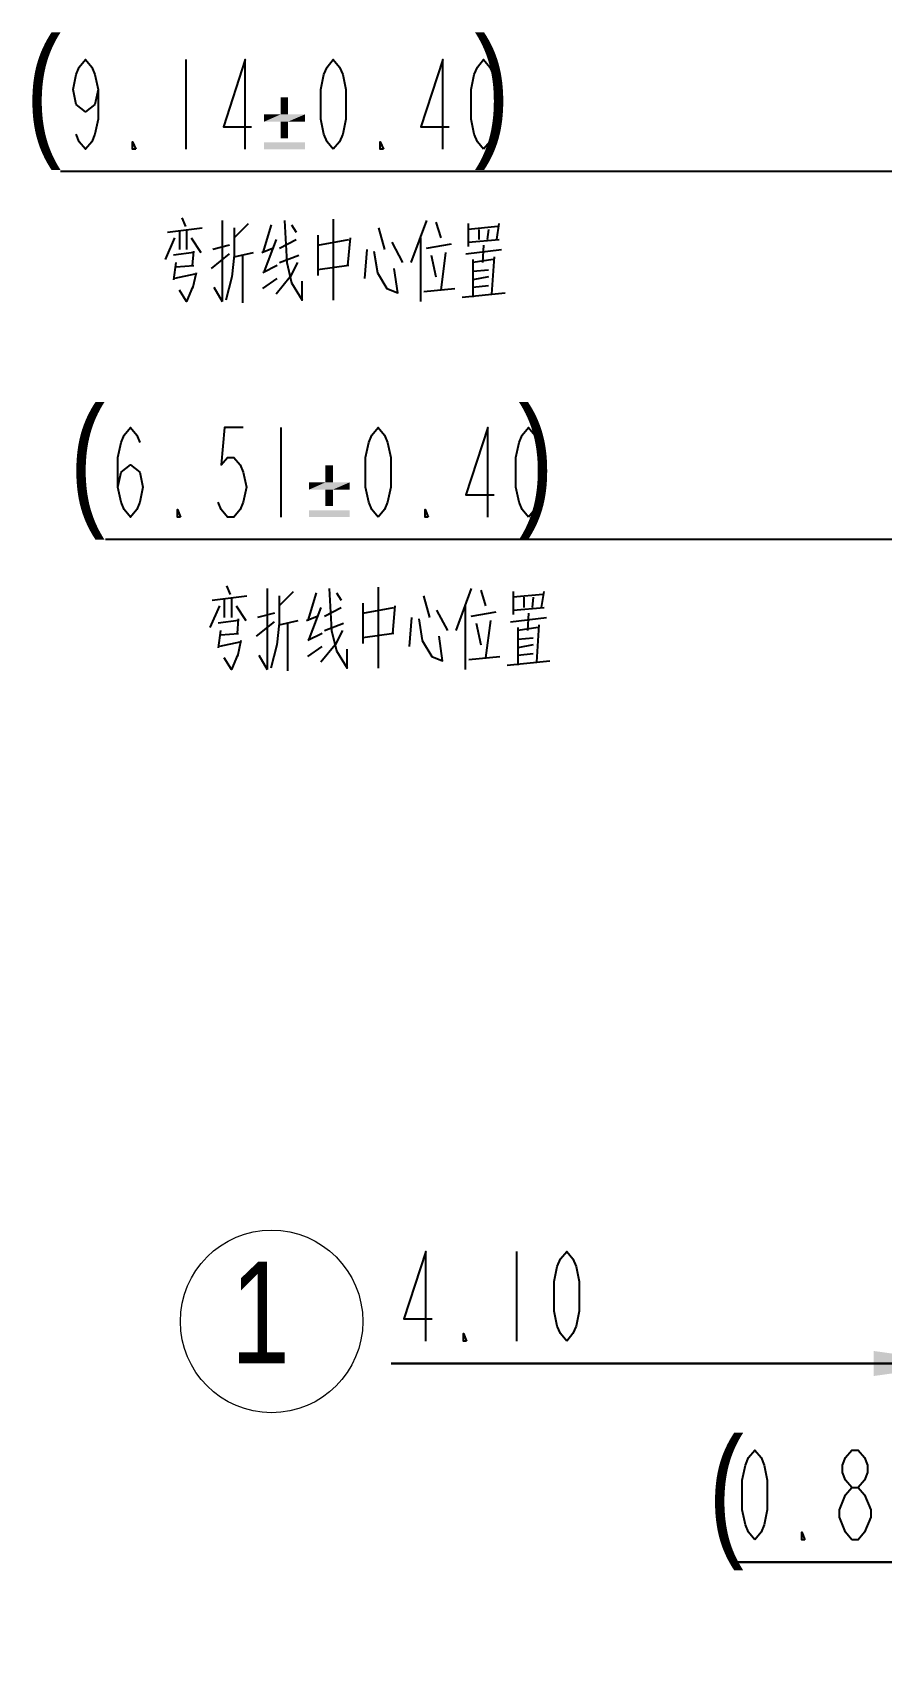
# Model space of a CAD drawing. Header units: millimetres. Extents: x -28 to 350, y 32 to 299.
# Drawn here: x 42.64 to 61.62, y 150.39 to 186.56 of the extents above; entities that cross this region are included whole.
import ezdxf

# ---------------------------------------------------------------- set-up
doc = ezdxf.new("R2010")
doc.units = ezdxf.units.MM
doc.header["$LTSCALE"] = 19.36
doc.layers.get('0').update_dxf_attribs({"linetype": 'CONTINUOUS'})
doc.layers.add('備註', color=1, linetype='CONTINUOUS', lineweight=20)
doc.styles.add('CHINESE', font='', dxfattribs={"width": 0.8})
doc.styles.get("Standard").update_dxf_attribs({"font": 'simplex.shx', "width": 0.56})
doc.styles.get('CHINESE').set_extended_font_data('PMingLiU')
doc.dimstyles.new('DIMSTYLE_2', dxfattribs={"dimtxt": 2, "dimasz": 2, "dimexe": 2, "dimexo": 0.35, "dimgap": 0.5, "dimtad": 1, "dimzin": 0, "dimdsep": 46, "dimtxsty": 'Standard', "dimcen": 0.09, "dimazin": 0, "dimtp": 0.01, "dimtm": 0.01, "dimtfac": 1, "dimtofl": 0, "dimtmove": 0, "dimatfit": 3, "dimfxl": 1, "dimtolj": 1, "dimtzin": 0, "dimarcsym": 0})
doc.dimstyles.new('DIMSTYLE_4', dxfattribs={"dimtxt": 2, "dimasz": 2, "dimexe": 2, "dimexo": 0.35, "dimgap": 0.5, "dimtad": 1, "dimzin": 0, "dimdsep": 46, "dimtxsty": 'Standard', "dimcen": 0.09, "dimazin": 0, "dimtol": 1, "dimtp": 0.4, "dimtm": 0.4, "dimtfac": 1, "dimtofl": 0, "dimtmove": 0, "dimatfit": 3, "dimfxl": 1, "dimtolj": 1, "dimtzin": 0, "dimarcsym": 0})

# ---------------------------------------------------------------- blocks, each defined once
blk = doc.blocks.new('_FILLED')
at = {"color": 0, "linetype": 'ByBlock'}
blk.add_solid([(0, 0), (-1, 0.14), (-1, -0.14)], dxfattribs=at)
blk = doc.blocks.new('*D1417')
at = {"color": 2}
for p, q in [((63.294, 171.876), (63.294, 177.231)), ((69.804, 173.961), (69.804, 177.231)), ((66.549, 175.231), (44.275, 175.231)), ((63.294, 175.231), (66.549, 175.231)), ((69.804, 175.231), (66.549, 175.231))]:
    blk.add_line(p, q, dxfattribs=at)
at = {"color": 2, "xscale": 2, "yscale": 2, "zscale": 2, "rotation": 180}
blk.add_blockref('_FILLED', (63.294, 175.231), dxfattribs=at)
at = {"color": 2, "xscale": 2, "yscale": 2, "zscale": 2}
blk.add_blockref('_FILLED', (69.804, 175.231), dxfattribs=at)
blk = doc.blocks.new('*D1518')
at = {"color": 2}
for p, q in [((63.294, 171.876), (63.294, 185.448)), ((72.436, 173.91), (72.436, 185.448)), ((67.865, 183.448), (43.272, 183.448)), ((63.294, 183.448), (67.865, 183.448)), ((72.436, 183.448), (67.865, 183.448))]:
    blk.add_line(p, q, dxfattribs=at)
at = {"color": 2, "xscale": 2, "yscale": 2, "zscale": 2, "rotation": 180}
blk.add_blockref('_FILLED', (63.294, 183.448), dxfattribs=at)
at = {"color": 2, "xscale": 2, "yscale": 2, "zscale": 2}
blk.add_blockref('_FILLED', (72.436, 183.448), dxfattribs=at)
blk = doc.blocks.new('*D1821')
at = {"color": 2}
for p, q in [((63.444, 159.576), (63.444, 154.827)), ((67.544, 159.576), (67.544, 154.827)), ((63.444, 156.827), (50.665, 156.827)), ((50.665, 156.827), (65.494, 156.827)), ((72.544, 156.827), (65.494, 156.827)), ((67.544, 156.827), (72.544, 156.827))]:
    blk.add_line(p, q, dxfattribs=at)
at = {"color": 2, "xscale": 2, "yscale": 2, "zscale": 2}
blk.add_blockref('_FILLED', (63.444, 156.827), dxfattribs=at)
at = {"color": 2, "xscale": 2, "yscale": 2, "zscale": 2, "rotation": 180}
blk.add_blockref('_FILLED', (67.544, 156.827), dxfattribs=at)
blk = doc.blocks.new('*D2730')
at = {"color": 2}
for p, q in [((69.405, 158.576), (69.405, 150.392)), ((70.205, 158.576), (70.205, 150.392)), ((69.405, 152.392), (58.228, 152.392)), ((58.228, 152.392), (69.805, 152.392)), ((75.205, 152.392), (69.805, 152.392)), ((70.205, 152.392), (75.205, 152.392))]:
    blk.add_line(p, q, dxfattribs=at)
at = {"color": 2, "xscale": 2, "yscale": 2, "zscale": 2}
blk.add_blockref('_FILLED', (69.405, 152.392), dxfattribs=at)
at = {"color": 2, "xscale": 2, "yscale": 2, "zscale": 2, "rotation": 180}
blk.add_blockref('_FILLED', (70.205, 152.392), dxfattribs=at)

msp = doc.modelspace()

# ---------------------------------------------------------------- linework, layer by layer
at = {"color": 2}
for p, q in [((46.072, 185.948), (46.072, 183.948)), ((45.982, 182.416), (46.062, 182.223)), ((46.888, 182.352), (46.888, 180.545)), ((47.155, 181.965), (47.475, 182.287)), ((49.368, 182.384), (49.368, 180.578)), ((51.448, 182.352), (51.102, 181.416)), ((51.662, 182.319), (51.768, 181.965)), ((52.382, 182.287), (52.382, 181.771)), ((53.022, 181.932), (53.075, 182.287)), ((45.822, 181.965), (45.608, 181.481)), ((45.662, 182.094), (46.435, 182.19)), ((45.928, 182.126), (45.928, 181.707)), ((46.088, 182.126), (46.088, 181.707)), ((46.195, 181.965), (46.408, 181.642)), ((47.982, 182.255), (47.795, 181.642)), ((48.088, 181.932), (47.822, 181.223)), ((48.168, 181.739), (48.542, 181.932)), ((48.435, 182.255), (48.542, 182.094)), ((49.022, 182.029), (49.022, 181.126)), ((49.022, 181.803), (49.715, 181.932)), ((49.742, 181.965), (49.688, 181.352)), ((50.382, 182.19), (50.515, 181.707)), ((51.315, 181.965), (51.315, 180.545)), ((53.048, 182.223), (52.382, 182.158)), ((52.382, 181.868), (53.075, 181.932)), ((52.622, 182.158), (52.622, 181.932)), ((52.835, 182.158), (52.808, 181.932)), ((46.248, 181.642), (45.795, 181.578)), ((46.222, 181.352), (46.248, 181.674)), ((46.648, 181.287), (47.048, 181.61)), ((47.048, 181.803), (46.675, 181.707)), ((47.155, 181.545), (47.582, 181.642)), ((47.342, 181.578), (47.342, 180.513)), ((47.768, 181.642), (48.008, 181.739)), ((48.168, 181.416), (48.595, 181.578)), ((50.115, 181.707), (50.062, 181.061)), ((50.675, 181.868), (50.915, 181.416)), ((51.448, 181.739), (52.008, 181.836)), ((51.555, 181.578), (51.662, 181.094)), ((51.875, 181.642), (51.768, 180.803)), ((52.328, 181.61), (53.128, 181.707)), ((52.728, 181.803), (52.702, 181.416)), ((45.848, 181.416), (45.795, 181.029)), ((45.848, 181.319), (46.248, 181.352)), ((46.302, 181.19), (46.222, 180.836)), ((48.115, 181.352), (47.795, 181.19)), ((49.715, 181.352), (49.022, 181.255)), ((52.488, 181.481), (52.488, 180.642)), ((52.942, 181.481), (52.488, 181.416)), ((52.488, 181.223), (52.835, 181.255)), ((52.915, 180.707), (52.968, 181.545)), ((46.275, 181.158), (45.822, 181.061)), ((46.702, 180.868), (46.888, 180.545)), ((47.795, 180.836), (48.115, 181.061)), ((51.395, 180.771), (52.088, 180.836)), ((52.835, 181.094), (52.488, 181.029)), ((52.488, 180.868), (52.835, 180.9)), ((52.248, 180.642), (53.208, 180.739)), ((48.195, 177.731), (48.195, 175.731)), ((46.665, 173.876), (47.438, 173.973)), ((46.985, 174.199), (47.065, 174.005)), ((47.891, 174.134), (47.891, 172.328)), ((48.158, 173.747), (48.478, 174.07)), ((48.985, 174.038), (48.798, 173.425)), ((49.438, 174.038), (49.545, 173.876)), ((50.371, 174.167), (50.371, 172.36)), ((51.385, 173.973), (51.518, 173.489)), ((52.451, 174.134), (52.105, 173.199)), ((52.665, 174.102), (52.771, 173.747)), ((53.385, 174.07), (53.385, 173.554)), ((54.051, 174.005), (53.385, 173.941)), ((54.025, 173.715), (54.078, 174.07)), ((46.825, 173.747), (46.611, 173.263)), ((46.931, 173.908), (46.931, 173.489)), ((47.091, 173.908), (47.091, 173.489)), ((47.198, 173.747), (47.411, 173.425)), ((49.091, 173.715), (48.825, 173.005)), ((49.171, 173.521), (49.545, 173.715)), ((50.025, 173.812), (50.025, 172.908)), ((50.025, 173.586), (50.718, 173.715)), ((50.745, 173.747), (50.691, 173.134)), ((51.678, 173.65), (51.918, 173.199)), ((52.318, 173.747), (52.318, 172.328)), ((52.451, 173.521), (53.011, 173.618)), ((53.385, 173.65), (54.078, 173.715)), ((53.625, 173.941), (53.625, 173.715)), ((53.838, 173.941), (53.811, 173.715)), ((47.251, 173.425), (46.798, 173.36)), ((47.225, 173.134), (47.251, 173.457)), ((47.651, 173.07), (48.051, 173.392)), ((48.051, 173.586), (47.678, 173.489)), ((48.158, 173.328), (48.585, 173.425)), ((48.345, 173.36), (48.345, 172.296)), ((48.771, 173.425), (49.011, 173.521)), ((49.171, 173.199), (49.598, 173.36)), ((51.118, 173.489), (51.065, 172.844)), ((52.558, 173.36), (52.665, 172.876)), ((52.878, 173.425), (52.771, 172.586)), ((53.331, 173.392), (54.131, 173.489)), ((53.491, 173.263), (53.491, 172.425)), ((53.945, 173.263), (53.491, 173.199)), ((53.731, 173.586), (53.705, 173.199)), ((53.918, 172.489), (53.971, 173.328)), ((46.851, 173.199), (46.798, 172.812)), ((47.278, 172.941), (46.825, 172.844)), ((46.851, 173.102), (47.251, 173.134)), ((47.305, 172.973), (47.225, 172.618)), ((49.118, 173.134), (48.798, 172.973)), ((50.718, 173.134), (50.025, 173.038)), ((53.491, 173.005), (53.838, 173.038)), ((53.838, 172.876), (53.491, 172.812)), ((47.705, 172.65), (47.891, 172.328)), ((48.798, 172.618), (49.118, 172.844)), ((52.398, 172.554), (53.091, 172.618)), ((53.251, 172.425), (54.211, 172.521)), ((53.491, 172.65), (53.838, 172.683)), ((53.465, 159.327), (53.465, 157.327)), ((60.678, 153.392), (60.678, 153.559))]:
    msp.add_line(p, q, dxfattribs=at)
for points in [[(44.112, 185.282), (44.042, 184.948), (43.832, 184.782), (43.622, 184.948), (43.552, 185.282), (43.622, 185.615), (43.692, 185.782), (43.832, 185.948), (43.972, 185.782), (44.042, 185.615), (44.112, 185.282), (44.112, 184.615), (44.042, 184.282), (43.972, 184.115), (43.832, 183.948), (43.692, 184.115), (43.622, 184.282)], [(47.402, 183.948), (47.402, 185.948), (46.912, 184.448), (47.542, 184.448)], [(49.368, 183.948), (49.228, 184.115), (49.158, 184.282), (49.088, 184.615), (49.088, 185.282), (49.158, 185.615), (49.228, 185.782), (49.368, 185.948), (49.508, 185.782), (49.578, 185.615), (49.648, 185.282), (49.648, 184.615), (49.578, 184.282), (49.508, 184.115), (49.368, 183.948)], [(51.818, 183.948), (51.818, 185.948), (51.328, 184.448), (51.958, 184.448)], [(52.728, 183.948), (52.588, 184.115), (52.518, 184.282), (52.448, 184.615), (52.448, 185.282), (52.518, 185.615), (52.588, 185.782), (52.728, 185.948), (52.868, 185.782), (52.938, 185.615), (53.008, 185.282), (53.008, 184.615), (52.938, 184.282), (52.868, 184.115), (52.728, 183.948)], [(44.952, 183.948), (44.882, 183.948), (44.882, 184.115), (44.952, 183.948)], [(50.488, 183.948), (50.418, 183.948), (50.418, 184.115), (50.488, 183.948)], [(48.275, 182.352), (48.328, 181.416), (48.435, 180.965)], [(47.155, 182.19), (47.155, 181.578), (47.102, 181.094), (46.968, 180.578)], [(50.275, 181.674), (50.355, 181.19), (50.568, 180.836), (50.808, 180.739), (50.728, 181.287)], [(48.568, 181.416), (48.408, 181.094), (48.088, 180.707)], [(46.222, 180.868), (46.088, 180.545), (45.928, 180.803)], [(48.435, 180.965), (48.675, 180.578), (48.675, 180.997)], [(44.555, 176.398), (44.625, 176.731), (44.835, 176.898), (45.045, 176.731), (45.115, 176.398), (45.045, 176.064), (44.975, 175.898), (44.835, 175.731), (44.695, 175.898), (44.625, 176.064), (44.555, 176.398), (44.555, 177.064), (44.625, 177.398), (44.695, 177.564), (44.835, 177.731), (44.975, 177.564), (45.045, 177.398)], [(47.355, 177.731), (46.935, 177.731), (46.865, 176.898), (47.005, 177.064), (47.145, 177.064), (47.285, 176.898), (47.355, 176.731), (47.425, 176.398), (47.355, 176.064), (47.285, 175.898), (47.145, 175.731), (47.005, 175.731), (46.865, 175.898), (46.795, 176.064)], [(50.371, 175.731), (50.231, 175.898), (50.161, 176.064), (50.091, 176.398), (50.091, 177.064), (50.161, 177.398), (50.231, 177.564), (50.371, 177.731), (50.511, 177.564), (50.581, 177.398), (50.651, 177.064), (50.651, 176.398), (50.581, 176.064), (50.511, 175.898), (50.371, 175.731)], [(52.821, 175.731), (52.821, 177.731), (52.331, 176.231), (52.961, 176.231)], [(53.731, 175.731), (53.591, 175.898), (53.521, 176.064), (53.451, 176.398), (53.451, 177.064), (53.521, 177.398), (53.591, 177.564), (53.731, 177.731), (53.871, 177.564), (53.941, 177.398), (54.011, 177.064), (54.011, 176.398), (53.941, 176.064), (53.871, 175.898), (53.731, 175.731)], [(45.955, 175.731), (45.885, 175.731), (45.885, 175.898), (45.955, 175.731)], [(51.491, 175.731), (51.421, 175.731), (51.421, 175.898), (51.491, 175.731)], [(48.158, 173.973), (48.158, 173.36), (48.105, 172.876), (47.971, 172.36)], [(49.278, 174.134), (49.331, 173.199), (49.438, 172.747)], [(51.278, 173.457), (51.358, 172.973), (51.571, 172.618), (51.811, 172.521), (51.731, 173.07)], [(49.571, 173.199), (49.411, 172.876), (49.091, 172.489)], [(47.225, 172.65), (47.091, 172.328), (46.931, 172.586)], [(49.438, 172.747), (49.678, 172.36), (49.678, 172.779)], [(51.435, 157.327), (51.435, 159.327), (50.945, 157.827), (51.575, 157.827)], [(54.585, 157.327), (54.445, 157.494), (54.375, 157.661), (54.305, 157.994), (54.305, 158.661), (54.375, 158.994), (54.445, 159.161), (54.585, 159.327), (54.725, 159.161), (54.795, 158.994), (54.865, 158.661), (54.865, 157.994), (54.795, 157.661), (54.725, 157.494), (54.585, 157.327)], [(52.345, 157.327), (52.275, 157.327), (52.275, 157.494), (52.345, 157.327)], [(58.788, 152.892), (58.648, 153.059), (58.578, 153.225), (58.508, 153.559), (58.508, 154.225), (58.578, 154.559), (58.648, 154.725), (58.788, 154.892), (58.928, 154.725), (58.998, 154.559), (59.068, 154.225), (59.068, 153.559), (58.998, 153.225), (58.928, 153.059), (58.788, 152.892)], [(60.958, 154.059), (60.818, 154.225), (60.748, 154.392), (60.748, 154.559), (60.818, 154.725), (60.958, 154.892), (61.098, 154.892), (61.238, 154.725), (61.308, 154.559), (61.308, 154.392), (61.238, 154.225), (61.098, 154.059)], [(60.678, 153.559), (60.818, 153.892), (60.958, 154.059), (61.098, 154.059), (61.238, 153.892)], [(61.238, 153.892), (61.378, 153.559), (61.378, 153.392)], [(60.958, 152.892), (60.818, 153.059), (60.678, 153.392)], [(61.378, 153.392), (61.238, 153.059), (61.098, 152.892), (60.958, 152.892)], [(59.908, 152.892), (59.838, 152.892), (59.838, 153.059), (59.908, 152.892)]]:
    msp.add_lwpolyline(points, dxfattribs=at)
for points in [[(48.355, 185.103), (48.191, 184.725), (48.191, 185.103)], [(48.191, 184.725), (48.355, 185.103), (48.355, 184.725)], [(48.355, 184.725), (48.733, 184.725), (47.823, 184.562)], [(48.191, 184.725), (48.355, 184.725), (47.823, 184.562)], [(48.191, 184.725), (47.823, 184.562), (47.823, 184.725)], [(48.191, 184.562), (47.823, 184.562), (48.733, 184.725)], [(48.355, 184.562), (48.191, 184.562), (48.733, 184.725)], [(48.355, 184.562), (48.191, 184.194), (48.191, 184.562)], [(48.191, 184.194), (48.355, 184.562), (48.355, 184.194)], [(48.355, 184.562), (48.733, 184.725), (48.733, 184.562)], [(48.733, 184.102), (47.823, 183.948), (47.823, 184.102)], [(47.823, 183.948), (48.733, 184.102), (48.733, 183.948)], [(49.358, 176.886), (49.194, 176.508), (49.194, 176.886)], [(49.194, 176.508), (49.358, 176.886), (49.358, 176.508)], [(49.358, 176.508), (49.736, 176.508), (48.827, 176.344)], [(49.194, 176.508), (49.358, 176.508), (48.827, 176.344)], [(49.194, 176.508), (48.827, 176.344), (48.827, 176.508)], [(49.194, 176.344), (48.827, 176.344), (49.736, 176.508)], [(49.358, 176.344), (49.194, 176.344), (49.736, 176.508)], [(49.358, 176.344), (49.736, 176.508), (49.736, 176.344)], [(49.358, 176.344), (49.194, 175.976), (49.194, 176.344)], [(49.194, 175.976), (49.358, 176.344), (49.358, 175.976)], [(49.736, 175.884), (48.827, 175.731), (48.827, 175.884)], [(48.827, 175.731), (49.736, 175.884), (49.736, 175.731)]]:
    msp.add_solid(points, dxfattribs=at)
at = {"layer": '備註', "color": 1, "ltscale": 0.5}
msp.add_circle((47.989, 157.767), 2.039, dxfattribs=at)

# ---------------------------------------------------------------- texts
at = {"layer": '備註', "attachment_point": 1, "style": 'CHINESE'}
for s, insert, char_height, width in [('(              )', (42.496, 186.436), 2.26898, 12.05551), ('(              )', (43.478, 178.179), 2.26898, 12.05551), ('1', (47.078, 159.102), 2.269, 8.01456), ('(      )', (57.752, 155.16), 2.269, 6.75859)]:
    msp.add_mtext(s, dxfattribs=dict(at, insert=insert, char_height=char_height, width=width))

# ---------------------------------------------------------------- dimensions: what is measured, and where the dimension line sits
at = {"color": 2}
for base, p1, picture, middle in [((63.294, 183.448), (72.436, 173.56), '*D1518', (43.272, 183.448)), ((63.294, 175.231), (69.804, 177.581), '*D1417', (44.275, 175.231))]:
    dim = msp.add_linear_dim(base=base, p1=p1, p2=(63.294, 171.526), angle=180, text='<>\\P弯折线中心位置', dimstyle='DIMSTYLE_4', dxfattribs=at)
    dim.commit()
    dim.dimension.update_dxf_attribs({"geometry": picture, "text_midpoint": middle, "dimtype": 160})
for base, p1, p2, picture, middle in [((63.444, 156.827), (67.544, 159.926), (63.444, 159.926), '*D1821', (50.665, 156.827)), ((69.405, 152.392), (70.205, 158.926), (69.405, 158.926), '*D2730', (58.228, 152.392))]:
    dim = msp.add_linear_dim(base=base, p1=p1, p2=p2, angle=180, dimstyle='DIMSTYLE_2', dxfattribs=at)
    dim.commit()
    dim.dimension.update_dxf_attribs({"geometry": picture, "text_midpoint": middle, "dimtype": 160})

doc.saveas('drawing.dxf')
